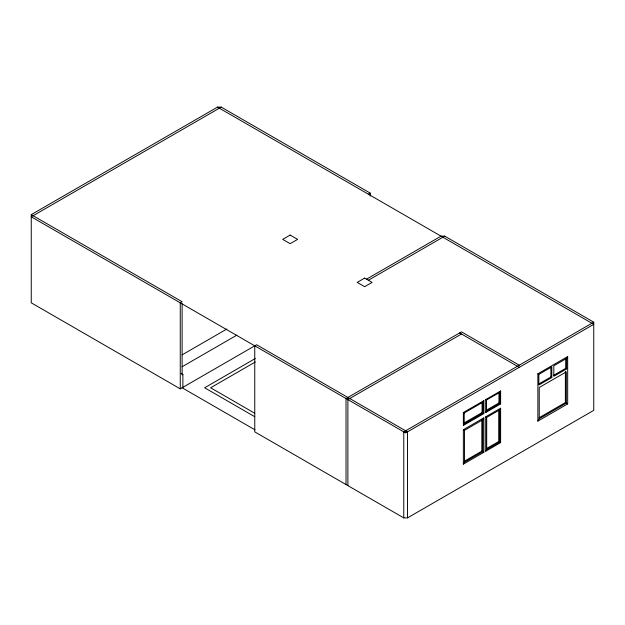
<?xml version="1.0" encoding="UTF-8"?>
<svg xmlns="http://www.w3.org/2000/svg" width="625" height="625" viewBox="0 0 625 625"><rect width="100%" height="100%" fill="white"/><g stroke="black" fill="none" stroke-linecap="round" stroke-linejoin="round"><path stroke-width="0.94" d="M463.367 425.414L464.203 423.969L464.203 412.984L463.367 412.508L483.859 400.68L483.859 413.586L463.367 425.414L463.367 412.508M464.203 423.969L483.023 413.102L483.023 402.117L483.859 400.68M485.719 412.508L486.445 411.25L486.445 400.023L485.719 399.602L500.617 391L500.617 403.906L485.719 412.508L485.719 399.602M463.367 464.125L464.461 462.234L482.766 451.664L482.766 419.773L483.859 417.883L463.367 429.711L463.367 464.125L483.859 452.297L483.859 417.883M486.445 411.25L499.898 403.484L499.898 392.258L500.617 391M485.719 451.219L486.695 449.531L499.648 442.055L499.648 409.898L500.617 408.203L485.719 416.812L485.719 451.219L500.617 442.617L500.617 408.203M566.625 358.398L553.82 365.797L553.82 376.289L566.625 368.891L566.625 358.398L567.672 356.586L537.875 373.797L537.875 421.109L567.672 403.906L567.672 356.586M537.875 421.109L539.234 418.75L539.234 387.484L566.312 371.859L566.312 403.117L539.234 418.75M254.758 345.836L254.758 431.867L403.766 517.891L407.492 517.891L407.492 431.867L256.625 344.758L180.258 388.852L31.25 302.82L31.25 214.641L217.508 107.109L221.234 107.109L370.242 193.133L370.242 196.031M221.234 107.109L31.25 216.797L405.633 432.938L593.75 324.328L217.508 107.109M368.375 194.211L370.242 193.133M182.117 354.859L226.891 329.008M182.117 366.742L236.836 335.156M182.867 387.344L182.867 374.438L182.117 374.867L182.117 303.695M366.516 279.164L441.016 236.148L444.742 236.148L593.75 322.18L593.75 410.359L407.492 517.891M368.375 280.242L444.742 236.148M255.281 358.539L204.641 387.773L254.758 416.711M255.336 361.961L210.625 387.773L254.758 413.258M346.023 484.555L346.023 398.531L461.508 331.859L519.25 365.195M347.891 399.602L461.508 334.008M403.766 517.891L403.766 431.867L593.75 322.18M486.445 400.023L499.898 392.258M464.203 412.984L483.023 402.117M538.844 374.352L551.805 366.875L551.805 377.539L538.844 385.016L538.844 374.352L537.875 373.797M464.086 422.961L482.094 412.563L483.859 413.586M486.352 410.227L498.961 402.945L500.617 403.906M538.719 384.016L550.875 377L551.805 377.539M553.688 375.289L565.695 368.352L566.625 368.891M464.461 462.234L464.461 430.344L482.766 419.773M486.695 449.531L486.695 417.375L499.648 409.898M539.125 417.734L565.375 402.578L567.672 403.906M464.359 461.219L481.836 451.133L483.859 452.297M486.57 448.523L498.711 441.516L500.617 442.617M346.023 398.531L349.75 398.531M403.766 431.867L407.492 431.867M459.641 332.93L519.25 367.344M485.719 416.812L486.695 417.375M463.367 429.711L464.461 430.344M31.25 214.641L182.117 301.742L180.258 302.82L180.258 388.852M181.18 373.469L182.867 374.438M182.117 387.773L254.945 429.82M565.695 358.812L565.695 368.352M565.375 371.32L565.375 402.578M550.875 367.305L550.875 377M498.961 392.656L498.961 402.945M498.711 409.359L498.711 441.516M482.094 402.5L482.094 412.563M481.836 419.234L481.836 451.133M347.891 397.453L347.891 485.633M290.148 235.07L282.695 239.375L290.148 243.68L297.602 239.375L290.148 235.07M364.648 278.086L357.203 282.391L364.648 286.688L372.102 282.391L364.648 278.086"/></g></svg>
